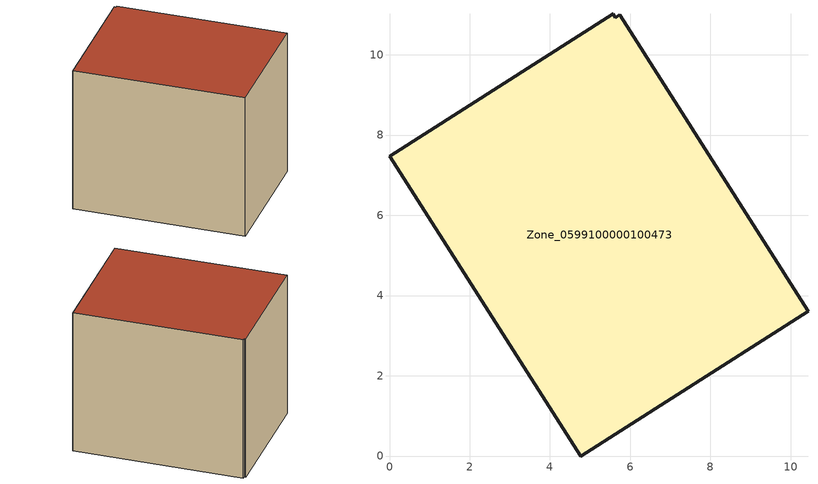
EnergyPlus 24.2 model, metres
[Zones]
Zone_0599100000100473
 floor ground (C_G): 4.76,0 0,7.47 5.58,11.02 5.62,10.93 5.73,11 10.43,3.61 z0
 wall outside (C_F): 4.76,0 10.43,3.61 5.73,11 5.62,10.93 5.58,11.02 0,7.47 4.76,0 z0:7.77
 roof outside (C_R): 0,7.47 4.76,0 10.43,3.61 5.73,11 5.62,10.93 5.58,11.02 z7.77
[BUILDING]
Pand.0599100000100473: North Axis=0; Terrain=City; Loads Convergence Tolerance Value=0.04; Temperature Convergence Tolerance Value=0.4; Solar Distribution=FullExterior; Maximum Number of Warmup Days=25; Minimum Number of Warmup Days=1
[Site:Location]
Rotterdam.The.Hague.AP_ZH_NLD Design_Conditions: Latitude=51.96; Longitude=4.45; Time Zone=1; Elevation=-4.5
[SITE:GROUNDTEMPERATURE:BUILDINGSURFACE]
18, 18, 18, 18, 18, 18, 18, 18, 18, 18, 18, 18
[MATERIAL] Thermal Absorptance=0.9; Solar Absorptance=0.7; Visible Absorptance=0.7
Name | Roughness | Thickness | Conductivity | Density | Specific Heat
G.TC.1946-1964 | MediumSmooth | 0.15 | 1 | 540 | 1210
F.TC.1946-1964 | Rough | 0.3 | 0.857143 | 1920 | 840
R.TC.1946-1964 | MediumRough | 0.2 | 0.235294 | 1500 | 1000
[CONSTRUCTION]
C_G: G.TC.1946-1964
C_F: F.TC.1946-1964
C_R: R.TC.1946-1964
[ZONE]
Zone_0599100000100473: Type=1; Multiplier=1; Ceiling Height=Autocalculate; Volume=Autocalculate; Floor Area=autocalculate; Part of Total Floor Area=Yes
[ZONEINFILTRATION:DESIGNFLOWRATE]
Infil_Zone_0599100000100473: Zone or ZoneList or Space or SpaceList=Zone_0599100000100473; Schedule=AlwaysOn; Design Flow Rate Calculation Method=Flow/Area; Flow Rate per Floor Area=0.003; Constant Term Coefficient=1; Temperature Term Coefficient=0; Velocity Term Coefficient=0; Velocity Squared Term Coefficient=0
[HVACTEMPLATE:ZONE:IDEALLOADSAIRSYSTEM]
Zone_0599100000100473: Maximum Heating Supply Air Temperature=50; Minimum Cooling Supply Air Temperature=13; Maximum Heating Supply Air Humidity Ratio=0.0156; Minimum Cooling Supply Air Humidity Ratio=0.0077; Heating Limit=NoLimit; Cooling Limit=NoLimit; Dehumidification Control Type=ConstantSensibleHeatRatio; Cooling Sensible Heat Ratio=0.7; Dehumidification Setpoint=60; Humidification Control Type=None; Humidification Setpoint=30; Outdoor Air Method=None; Outdoor Air Flow Rate per Person=0.00944; Outdoor Air Flow Rate per Zone Floor Area=0; Outdoor Air Flow Rate per Zone=0; Demand Controlled Ventilation Type=None; Outdoor Air Economizer Type=NoEconomizer; Heat Recovery Type=None; Sensible Heat Recovery Effectiveness=0.7; Latent Heat Recovery Effectiveness=0.65
[ZONECONTROL:THERMOSTAT]
ThermostatControl_Zone_0599100000100473: Zone or ZoneList=Zone_0599100000100473; Control Type Schedule=DualSetpointControlType; Control 1=Thermostat_Zone_0599100000100473; Temperature Difference Between Cutout And Setpoint=0
[THERMOSTATSETPOINT:DUALSETPOINT]
Thermostat_Zone_0599100000100473: Heating Setpoint Temperature Schedule=HeatingSetpoint_Zone_0599100000100473; Cooling Setpoint Temperature Schedule=CoolingSetpoint_Zone_0599100000100473
[SCHEDULE:COMPACT]
HeatingSetpoint_Zone_0599100000100473: Through: 12/31, For: AllDays, Until: 24:00, 21
CoolingSetpoint_Zone_0599100000100473: Through: 12/31, For: AllDays, Until: 24:00, 24
DualSetpointControlType: Through: 12/31, For: AllDays, Until: 24:00, 4
AlwaysOn: Through: 12/31, For: AllDays, Until: 24:00, 1
